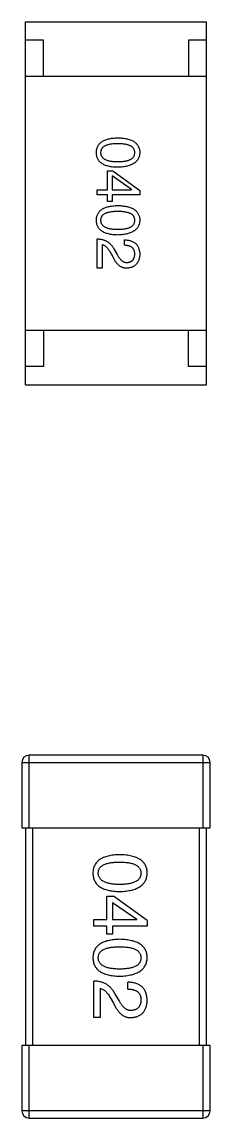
# Model space of a CAD drawing. Header units: millimetres. Extents: x 573 to 698, y 194 to 280.
# Drawn here: x 632.651 to 633.171, y 252.856 to 255.876 of the extents above; entities that cross this region are included whole.
import ezdxf

# ---------------------------------------------------------------- set-up
doc = ezdxf.new("R2010")
doc.units = ezdxf.units.MM
doc.header["$LTSCALE"] = 30.734
doc.layers.get('0').update_dxf_attribs({"linetype": 'CONTINUOUS'})

msp = doc.modelspace()

# ---------------------------------------------------------------- linework, layer by layer
at = {"color": 7, "linetype": 'Continuous'}
for p, q in [((632.6611, 254.8762), (632.6611, 255.8762)), ((632.6611, 255.8762), (633.1611, 255.8762)), ((633.1611, 254.8762), (633.1611, 255.8762)), ((632.7111, 255.8262), (632.6611, 255.8262)), ((632.7111, 255.7262), (632.7111, 255.8262)), ((633.1111, 255.8262), (633.1111, 255.7262)), ((633.1611, 255.8262), (633.1111, 255.8262)), ((633.1611, 255.7262), (632.6611, 255.7262)), ((632.8876, 255.4137), (632.8876, 255.4655)), ((632.8876, 255.4655), (632.902, 255.4655)), ((632.9001, 255.4517), (632.9001, 255.4137)), ((632.9539, 255.4143), (632.9001, 255.4517)), ((632.902, 255.4655), (632.9768, 255.4117)), ((632.8588, 255.3993), (632.8588, 255.4137)), ((632.8588, 255.4137), (632.8876, 255.4137)), ((632.8876, 255.3993), (632.8588, 255.3993)), ((632.8876, 255.3816), (632.8876, 255.3993)), ((632.9001, 255.4137), (632.9539, 255.4137)), ((632.9001, 255.3993), (632.9001, 255.3816)), ((632.9768, 255.3993), (632.9001, 255.3993)), ((632.9539, 255.4137), (632.9539, 255.4143)), ((632.9768, 255.4117), (632.9768, 255.3993)), ((632.9001, 255.3816), (632.8876, 255.3816)), ((632.8588, 255.1977), (632.8588, 255.2783)), ((632.9342, 255.2606), (632.9342, 255.2757)), ((632.8725, 255.2619), (632.8725, 255.1977)), ((632.902, 255.2298), (632.8948, 255.2422)), ((632.9053, 255.2508), (632.9145, 255.235)), ((632.8725, 255.1977), (632.8588, 255.1977)), ((633.1611, 255.0262), (632.6611, 255.0262)), ((632.7111, 255.0262), (632.7111, 254.9262)), ((633.1111, 254.9262), (633.1111, 255.0262)), ((632.7111, 254.9262), (632.6611, 254.9262)), ((633.1611, 254.9262), (633.1111, 254.9262)), ((632.6611, 254.8762), (633.1611, 254.8762)), ((632.6711, 253.6556), (632.6711, 253.8556)), ((633.1511, 253.8556), (632.6711, 253.8556)), ((633.1511, 253.8556), (633.1511, 253.6556)), ((632.6511, 253.8356), (632.6511, 253.6556)), ((632.6511, 253.8356), (633.1711, 253.8356)), ((633.1711, 253.6556), (633.1711, 253.8356)), ((632.6511, 253.6556), (633.1711, 253.6556)), ((632.6611, 253.6556), (632.6611, 253.0556)), ((632.6811, 253.0556), (632.6811, 253.6556)), ((633.1411, 253.6556), (633.1411, 253.0556)), ((633.1611, 253.0556), (633.1611, 253.6556)), ((632.8859, 253.4025), (632.8859, 253.4673)), ((632.8859, 253.4673), (632.9039, 253.4673)), ((632.9974, 253.4001), (632.9039, 253.4673)), ((632.9015, 253.4501), (632.9015, 253.4025)), ((632.9015, 253.4501), (632.9687, 253.4033)), ((632.8498, 253.3845), (632.8498, 253.4025)), ((632.8498, 253.4025), (632.8859, 253.4025)), ((632.9015, 253.4025), (632.9687, 253.4025)), ((632.9687, 253.4025), (632.9687, 253.4033)), ((632.9974, 253.4001), (632.9974, 253.3845)), ((632.8859, 253.3845), (632.8498, 253.3845)), ((632.8859, 253.3624), (632.8859, 253.3845)), ((632.9015, 253.3845), (632.9015, 253.3624)), ((632.9974, 253.3845), (632.9015, 253.3845)), ((632.9015, 253.3624), (632.8859, 253.3624)), ((632.8498, 253.1325), (632.8498, 253.2333)), ((632.867, 253.2128), (632.867, 253.1325)), ((632.9441, 253.2112), (632.9441, 253.23)), ((632.8949, 253.1882), (632.9039, 253.1727)), ((632.9195, 253.1792), (632.908, 253.1989)), ((632.867, 253.1325), (632.8498, 253.1325)), ((632.6511, 253.0556), (632.6511, 252.8756)), ((633.1711, 253.0556), (632.6511, 253.0556)), ((632.6711, 252.8556), (632.6711, 253.0556)), ((633.1511, 253.0556), (633.1511, 252.8556)), ((633.1711, 252.8756), (633.1711, 253.0556)), ((633.1711, 252.8756), (632.6511, 252.8756)), ((632.6711, 252.8556), (633.1511, 252.8556))]:
    msp.add_line(p, q, dxfattribs=at)
for centre, start, end in [((632.6711, 253.8356), 90, 180), ((633.1511, 253.8356), 0, 90), ((632.6711, 252.8756), 180, 270), ((633.1511, 252.8756), 270, 0)]:
    msp.add_arc(centre, 0.02, start, end, dxfattribs=at)
for points, knots in [([(632.8568, 255.5161), (632.8569, 255.5177), (632.857, 255.5208), (632.8578, 255.5253), (632.859, 255.5295), (632.8606, 255.5334), (632.8628, 255.5371), (632.8654, 255.5404), (632.8684, 255.5434), (632.8719, 255.546), (632.8758, 255.5485), (632.8802, 255.5505), (632.8851, 255.5523), (632.8903, 255.5538), (632.8961, 255.5551), (632.9023, 255.5559), (632.9089, 255.5565), (632.9135, 255.5567), (632.9158, 255.5568)], [0, 0, 0, 0, 0.059135, 0.115606, 0.169241, 0.221578, 0.273261, 0.324749, 0.377329, 0.431642, 0.488541, 0.548597, 0.612232, 0.680174, 0.752504, 0.829777, 0.912307, 1, 1, 1, 1]), ([(632.9158, 255.5404), (632.9139, 255.5404), (632.9102, 255.5403), (632.9049, 255.54), (632.8999, 255.5396), (632.8953, 255.539), (632.891, 255.5381), (632.8871, 255.5371), (632.8836, 255.5358), (632.8805, 255.5344), (632.8777, 255.5328), (632.8752, 255.531), (632.8732, 255.529), (632.8715, 255.5268), (632.8702, 255.5244), (632.8693, 255.5218), (632.8687, 255.519), (632.8686, 255.5171), (632.8686, 255.5161)], [0, 0, 0, 0, 0.096457, 0.187288, 0.27178, 0.350132, 0.423455, 0.491343, 0.554037, 0.612253, 0.666313, 0.717038, 0.764921, 0.811214, 0.856775, 0.902988, 0.950234, 1, 1, 1, 1]), ([(632.9158, 255.5568), (632.9183, 255.5567), (632.923, 255.5565), (632.9298, 255.5559), (632.9362, 255.5551), (632.9421, 255.5538), (632.9476, 255.5524), (632.9526, 255.5505), (632.9571, 255.5485), (632.9612, 255.5461), (632.9648, 255.5434), (632.968, 255.5404), (632.9706, 255.5371), (632.9728, 255.5335), (632.9745, 255.5295), (632.9758, 255.5253), (632.9766, 255.5208), (632.9767, 255.5177), (632.9768, 255.5161)], [0, 0, 0, 0, 0.088823, 0.172287, 0.250296, 0.323438, 0.392244, 0.456221, 0.516635, 0.573871, 0.628, 0.680335, 0.731489, 0.782557, 0.834044, 0.886738, 0.942089, 1, 1, 1, 1]), ([(632.963, 255.5161), (632.963, 255.5171), (632.9629, 255.519), (632.9624, 255.5218), (632.9615, 255.5244), (632.9601, 255.5268), (632.9584, 255.529), (632.9564, 255.531), (632.954, 255.5328), (632.9512, 255.5344), (632.948, 255.5358), (632.9445, 255.5371), (632.9406, 255.5381), (632.9364, 255.539), (632.9318, 255.5396), (632.9268, 255.54), (632.9214, 255.5403), (632.9177, 255.5404), (632.9158, 255.5404)], [0, 0, 0, 0, 0.049764, 0.097007, 0.143217, 0.188577, 0.235116, 0.282997, 0.333719, 0.387776, 0.445989, 0.508679, 0.576563, 0.649481, 0.728235, 0.812722, 0.903548, 1, 1, 1, 1]), ([(632.9158, 255.4755), (632.9135, 255.4756), (632.9089, 255.4757), (632.9023, 255.4763), (632.8961, 255.4772), (632.8903, 255.4784), (632.8851, 255.4799), (632.8802, 255.4817), (632.8758, 255.4838), (632.8719, 255.4862), (632.8684, 255.4889), (632.8654, 255.4919), (632.8628, 255.4952), (632.8606, 255.4988), (632.859, 255.5027), (632.8578, 255.5069), (632.857, 255.5114), (632.8569, 255.5145), (632.8568, 255.5161)], [0, 0, 0, 0, 0.08769, 0.170218, 0.24749, 0.319818, 0.387758, 0.451391, 0.511445, 0.568185, 0.622681, 0.67526, 0.726746, 0.778428, 0.830764, 0.884397, 0.940866, 1, 1, 1, 1]), ([(632.8686, 255.5161), (632.8687, 255.5151), (632.8688, 255.5132), (632.8694, 255.5103), (632.8704, 255.5076), (632.8718, 255.5052), (632.8735, 255.5029), (632.8755, 255.5009), (632.878, 255.499), (632.8808, 255.4973), (632.8839, 255.4959), (632.8874, 255.4946), (632.8913, 255.4936), (632.8955, 255.4927), (632.9001, 255.492), (632.905, 255.4916), (632.9103, 255.4913), (632.9139, 255.4912), (632.9158, 255.4912)], [0, 0, 0, 0, 0.050879, 0.099377, 0.146973, 0.193618, 0.240619, 0.289461, 0.34047, 0.395283, 0.453059, 0.515633, 0.582666, 0.655287, 0.732971, 0.815933, 0.905166, 1, 1, 1, 1]), ([(632.9158, 255.4912), (632.9177, 255.4912), (632.9214, 255.4913), (632.9268, 255.4916), (632.9318, 255.492), (632.9364, 255.4927), (632.9406, 255.4936), (632.9445, 255.4946), (632.948, 255.4959), (632.9512, 255.4973), (632.954, 255.499), (632.9564, 255.5009), (632.9584, 255.5029), (632.9602, 255.5052), (632.9615, 255.5076), (632.9624, 255.5103), (632.9629, 255.5132), (632.963, 255.5151), (632.963, 255.5161)], [0, 0, 0, 0, 0.095719, 0.185854, 0.269738, 0.347952, 0.420315, 0.487894, 0.550245, 0.608186, 0.662454, 0.713283, 0.761375, 0.808209, 0.854301, 0.901312, 0.949396, 1, 1, 1, 1]), ([(632.9768, 255.5161), (632.9767, 255.5146), (632.9765, 255.5115), (632.9757, 255.5071), (632.9743, 255.5029), (632.9726, 255.499), (632.9704, 255.4955), (632.9677, 255.4922), (632.9645, 255.4892), (632.9609, 255.4865), (632.9568, 255.4841), (632.9523, 255.482), (632.9473, 255.4802), (632.9419, 255.4787), (632.936, 255.4774), (632.9297, 255.4765), (632.9229, 255.4758), (632.9182, 255.4756), (632.9158, 255.4755)], [0, 0, 0, 0, 0.057415, 0.112361, 0.16496, 0.216437, 0.267441, 0.318839, 0.371478, 0.426325, 0.483626, 0.544235, 0.608673, 0.677374, 0.750405, 0.828394, 0.911525, 1, 1, 1, 1]), ([(632.8568, 255.3296), (632.8569, 255.3312), (632.857, 255.3343), (632.8578, 255.3388), (632.859, 255.343), (632.8606, 255.3469), (632.8628, 255.3505), (632.8654, 255.3539), (632.8684, 255.3569), (632.8719, 255.3595), (632.8758, 255.362), (632.8802, 255.364), (632.8851, 255.3658), (632.8903, 255.3673), (632.8961, 255.3685), (632.9023, 255.3694), (632.9089, 255.37), (632.9135, 255.3702), (632.9158, 255.3703)], [0, 0, 0, 0, 0.059135, 0.115606, 0.169241, 0.221578, 0.273261, 0.324749, 0.377329, 0.431642, 0.488541, 0.548597, 0.612232, 0.680174, 0.752504, 0.829777, 0.912307, 1, 1, 1, 1]), ([(632.9158, 255.3703), (632.9183, 255.3702), (632.923, 255.37), (632.9298, 255.3694), (632.9362, 255.3685), (632.9421, 255.3673), (632.9476, 255.3658), (632.9526, 255.364), (632.9571, 255.362), (632.9612, 255.3595), (632.9648, 255.3569), (632.968, 255.3539), (632.9706, 255.3505), (632.9728, 255.3469), (632.9745, 255.343), (632.9758, 255.3388), (632.9766, 255.3343), (632.9767, 255.3312), (632.9768, 255.3296)], [0, 0, 0, 0, 0.088823, 0.172287, 0.250296, 0.323438, 0.392244, 0.456221, 0.516635, 0.573871, 0.628, 0.680335, 0.731489, 0.782557, 0.834044, 0.886738, 0.942089, 1, 1, 1, 1]), ([(632.9158, 255.2889), (632.9135, 255.289), (632.9089, 255.2892), (632.9023, 255.2898), (632.8961, 255.2907), (632.8903, 255.2919), (632.8851, 255.2934), (632.8802, 255.2952), (632.8758, 255.2973), (632.8719, 255.2997), (632.8684, 255.3024), (632.8654, 255.3054), (632.8628, 255.3087), (632.8606, 255.3123), (632.859, 255.3162), (632.8578, 255.3204), (632.857, 255.3249), (632.8569, 255.328), (632.8568, 255.3296)], [0, 0, 0, 0, 0.08769, 0.170218, 0.24749, 0.319818, 0.387758, 0.451391, 0.511445, 0.568185, 0.622681, 0.67526, 0.726746, 0.778428, 0.830764, 0.884397, 0.940866, 1, 1, 1, 1]), ([(632.9158, 255.3539), (632.9139, 255.3539), (632.9102, 255.3538), (632.9049, 255.3535), (632.8999, 255.3531), (632.8953, 255.3524), (632.891, 255.3515), (632.8871, 255.3506), (632.8836, 255.3493), (632.8805, 255.3479), (632.8777, 255.3463), (632.8752, 255.3445), (632.8732, 255.3425), (632.8715, 255.3403), (632.8702, 255.3379), (632.8693, 255.3353), (632.8687, 255.3325), (632.8686, 255.3306), (632.8686, 255.3296)], [0, 0, 0, 0, 0.096457, 0.187288, 0.27178, 0.350132, 0.423455, 0.491343, 0.554037, 0.612253, 0.666313, 0.717038, 0.764921, 0.811214, 0.856775, 0.902988, 0.950234, 1, 1, 1, 1]), ([(632.8686, 255.3296), (632.8687, 255.3286), (632.8688, 255.3266), (632.8694, 255.3238), (632.8704, 255.3211), (632.8718, 255.3187), (632.8735, 255.3164), (632.8755, 255.3144), (632.878, 255.3125), (632.8808, 255.3108), (632.8839, 255.3094), (632.8874, 255.3081), (632.8913, 255.307), (632.8955, 255.3062), (632.9001, 255.3055), (632.905, 255.305), (632.9103, 255.3047), (632.9139, 255.3047), (632.9158, 255.3047)], [0, 0, 0, 0, 0.050879, 0.099377, 0.146973, 0.193618, 0.240619, 0.289461, 0.34047, 0.395283, 0.453059, 0.515633, 0.582666, 0.655287, 0.732971, 0.815933, 0.905166, 1, 1, 1, 1]), ([(632.963, 255.3296), (632.963, 255.3306), (632.9629, 255.3325), (632.9624, 255.3353), (632.9615, 255.3379), (632.9601, 255.3403), (632.9584, 255.3425), (632.9564, 255.3445), (632.954, 255.3463), (632.9512, 255.3479), (632.948, 255.3493), (632.9445, 255.3506), (632.9406, 255.3515), (632.9364, 255.3524), (632.9318, 255.3531), (632.9268, 255.3535), (632.9214, 255.3538), (632.9177, 255.3539), (632.9158, 255.3539)], [0, 0, 0, 0, 0.049764, 0.097007, 0.143217, 0.188577, 0.235116, 0.282997, 0.333719, 0.387776, 0.445989, 0.508679, 0.576563, 0.649481, 0.728235, 0.812722, 0.903548, 1, 1, 1, 1]), ([(632.9158, 255.3047), (632.9177, 255.3047), (632.9214, 255.3047), (632.9268, 255.305), (632.9318, 255.3055), (632.9364, 255.3062), (632.9406, 255.3071), (632.9445, 255.3081), (632.948, 255.3094), (632.9512, 255.3108), (632.954, 255.3125), (632.9564, 255.3143), (632.9584, 255.3164), (632.9602, 255.3186), (632.9615, 255.3211), (632.9624, 255.3238), (632.9629, 255.3266), (632.963, 255.3286), (632.963, 255.3296)], [0, 0, 0, 0, 0.095719, 0.185854, 0.269738, 0.347952, 0.420315, 0.487894, 0.550245, 0.608186, 0.662454, 0.713283, 0.761375, 0.808209, 0.854301, 0.901312, 0.949396, 1, 1, 1, 1]), ([(632.9768, 255.3296), (632.9767, 255.328), (632.9765, 255.325), (632.9757, 255.3205), (632.9743, 255.3164), (632.9726, 255.3125), (632.9704, 255.3089), (632.9677, 255.3057), (632.9645, 255.3027), (632.9609, 255.3), (632.9568, 255.2976), (632.9523, 255.2955), (632.9473, 255.2937), (632.9419, 255.2921), (632.936, 255.2909), (632.9297, 255.2899), (632.9229, 255.2893), (632.9182, 255.2891), (632.9158, 255.2889)], [0, 0, 0, 0, 0.057415, 0.112361, 0.16496, 0.216437, 0.267441, 0.318839, 0.371478, 0.426325, 0.483626, 0.544235, 0.608673, 0.677374, 0.750405, 0.828394, 0.911525, 1, 1, 1, 1]), ([(632.8588, 255.2783), (632.8601, 255.2783), (632.8627, 255.2782), (632.8665, 255.2778), (632.8702, 255.2772), (632.8737, 255.2764), (632.8771, 255.2754), (632.8804, 255.2742), (632.8835, 255.2728), (632.8865, 255.2711), (632.8894, 255.2693), (632.892, 255.2673), (632.8946, 255.265), (632.897, 255.2626), (632.8994, 255.2599), (632.9015, 255.2571), (632.9035, 255.254), (632.9047, 255.2519), (632.9053, 255.2508)], [0, 0, 0, 0, 0.069512, 0.136307, 0.201431, 0.265186, 0.327322, 0.388242, 0.448098, 0.507757, 0.566952, 0.626243, 0.686026, 0.745963, 0.807549, 0.869906, 0.934172, 1, 1, 1, 1]), ([(632.9342, 255.2757), (632.9358, 255.2756), (632.9391, 255.2755), (632.9438, 255.275), (632.9482, 255.2741), (632.9523, 255.273), (632.9561, 255.2715), (632.9595, 255.2697), (632.9627, 255.2676), (632.9655, 255.2652), (632.9681, 255.2625), (632.9703, 255.2595), (632.9721, 255.2562), (632.9737, 255.2525), (632.975, 255.2486), (632.9759, 255.2443), (632.9766, 255.2398), (632.9767, 255.2367), (632.9768, 255.235)], [0, 0, 0, 0, 0.074935, 0.145873, 0.212498, 0.27598, 0.33603, 0.394042, 0.450372, 0.505546, 0.560812, 0.616481, 0.673265, 0.732328, 0.7938, 0.858943, 0.92718, 1, 1, 1, 1]), ([(632.8948, 255.2422), (632.894, 255.2437), (632.8925, 255.2464), (632.8899, 255.2501), (632.8872, 255.2533), (632.8845, 255.256), (632.8816, 255.2583), (632.8787, 255.26), (632.8757, 255.2613), (632.8736, 255.2617), (632.8725, 255.2619)], [0, 0, 0, 0, 0.158292, 0.304606, 0.440272, 0.565336, 0.681745, 0.791834, 0.896966, 1, 1, 1, 1]), ([(632.963, 255.237), (632.963, 255.2379), (632.963, 255.2397), (632.9626, 255.2424), (632.9621, 255.2448), (632.9613, 255.2471), (632.9603, 255.2492), (632.959, 255.2511), (632.9575, 255.2529), (632.9558, 255.2544), (632.9539, 255.2558), (632.9517, 255.2571), (632.9494, 255.2581), (632.9468, 255.2589), (632.9439, 255.2596), (632.9409, 255.2601), (632.9376, 255.2605), (632.9353, 255.2606), (632.9342, 255.2606)], [0, 0, 0, 0, 0.065945, 0.127767, 0.186553, 0.242898, 0.297728, 0.351599, 0.404854, 0.459191, 0.515338, 0.573322, 0.634405, 0.698538, 0.767039, 0.84022, 0.917406, 1, 1, 1, 1]), ([(632.942, 255.2134), (632.9429, 255.2135), (632.9445, 255.2136), (632.9468, 255.214), (632.949, 255.2146), (632.951, 255.2153), (632.9528, 255.2162), (632.9545, 255.2173), (632.9561, 255.2186), (632.9575, 255.2199), (632.9587, 255.2215), (632.9598, 255.2232), (632.9607, 255.2251), (632.9615, 255.2272), (632.9621, 255.2294), (632.9626, 255.2318), (632.9629, 255.2343), (632.963, 255.2361), (632.963, 255.237)], [0, 0, 0, 0, 0.069456, 0.136175, 0.198596, 0.258993, 0.316838, 0.37342, 0.428889, 0.48454, 0.540119, 0.597644, 0.65702, 0.718534, 0.783117, 0.851564, 0.923888, 1, 1, 1, 1]), ([(632.9414, 255.1977), (632.9404, 255.1976), (632.9384, 255.1976), (632.9355, 255.1978), (632.9326, 255.1983), (632.9298, 255.1991), (632.9271, 255.2002), (632.9244, 255.2015), (632.9219, 255.2031), (632.9194, 255.205), (632.9169, 255.2072), (632.9146, 255.2096), (632.9123, 255.2123), (632.9101, 255.2153), (632.908, 255.2185), (632.9059, 255.222), (632.9039, 255.2258), (632.9027, 255.2284), (632.902, 255.2298)], [0, 0, 0, 0, 0.055083, 0.109453, 0.162685, 0.21614, 0.26961, 0.324284, 0.380202, 0.437433, 0.497084, 0.559152, 0.624288, 0.692446, 0.763862, 0.838743, 0.917269, 1, 1, 1, 1]), ([(632.9145, 255.235), (632.915, 255.2341), (632.9159, 255.2323), (632.9175, 255.2297), (632.919, 255.2273), (632.9206, 255.2251), (632.9222, 255.2231), (632.9239, 255.2212), (632.9255, 255.2196), (632.9273, 255.2182), (632.929, 255.2169), (632.9308, 255.2158), (632.9326, 255.2149), (632.9344, 255.2142), (632.9363, 255.2137), (632.9382, 255.2134), (632.9401, 255.2133), (632.9414, 255.2134), (632.942, 255.2134)], [0, 0, 0, 0, 0.084365, 0.165386, 0.24176, 0.314729, 0.38433, 0.449952, 0.513164, 0.5734, 0.630824, 0.68644, 0.740136, 0.792605, 0.844515, 0.896112, 0.947763, 1, 1, 1, 1]), ([(632.9768, 255.235), (632.9767, 255.2336), (632.9765, 255.2308), (632.9759, 255.2268), (632.975, 255.223), (632.9739, 255.2194), (632.9726, 255.2162), (632.971, 255.2132), (632.9691, 255.2104), (632.967, 255.2079), (632.9647, 255.2057), (632.9621, 255.2038), (632.9592, 255.2021), (632.9561, 255.2007), (632.9528, 255.1995), (632.9492, 255.1986), (632.9454, 255.198), (632.9427, 255.1978), (632.9414, 255.1977)], [0, 0, 0, 0, 0.074847, 0.14558, 0.212628, 0.276599, 0.337792, 0.396608, 0.453638, 0.509854, 0.565589, 0.621545, 0.678777, 0.737222, 0.798388, 0.862259, 0.929312, 1, 1, 1, 1]), ([(632.9211, 253.5814), (632.9182, 253.5813), (632.9125, 253.5811), (632.9042, 253.5803), (632.8965, 253.5792), (632.8893, 253.5777), (632.8827, 253.5759), (632.8767, 253.5736), (632.8712, 253.571), (632.8662, 253.568), (632.8618, 253.5646), (632.8581, 253.5609), (632.8548, 253.5567), (632.8522, 253.5522), (632.8501, 253.5473), (632.8486, 253.5421), (632.8476, 253.5364), (632.8475, 253.5326), (632.8474, 253.5306)], [0, 0, 0, 0, 0.087693, 0.170223, 0.247496, 0.319826, 0.387768, 0.451403, 0.511459, 0.568358, 0.622671, 0.675251, 0.726739, 0.778422, 0.830759, 0.884394, 0.940865, 1, 1, 1, 1]), ([(632.9974, 253.5306), (632.9973, 253.5326), (632.9971, 253.5365), (632.9961, 253.5421), (632.9945, 253.5473), (632.9924, 253.5522), (632.9897, 253.5568), (632.9863, 253.5609), (632.9824, 253.5646), (632.9779, 253.568), (632.9728, 253.571), (632.9671, 253.5736), (632.9609, 253.5759), (632.954, 253.5777), (632.9466, 253.5792), (632.9387, 253.5803), (632.9301, 253.5811), (632.9242, 253.5813), (632.9211, 253.5814)], [0, 0, 0, 0, 0.057911, 0.113262, 0.165956, 0.217443, 0.268511, 0.319665, 0.372, 0.426129, 0.483365, 0.543779, 0.607756, 0.676562, 0.749704, 0.827713, 0.911177, 1, 1, 1, 1]), ([(632.8621, 253.5306), (632.8622, 253.5318), (632.8623, 253.5342), (632.8629, 253.5377), (632.8641, 253.5409), (632.8658, 253.5439), (632.8679, 253.5467), (632.8704, 253.5492), (632.8734, 253.5514), (632.8769, 253.5534), (632.8809, 253.5552), (632.8853, 253.5568), (632.8901, 253.558), (632.8954, 253.5591), (632.9012, 253.5599), (632.9075, 253.5605), (632.9141, 253.5608), (632.9188, 253.5609), (632.9211, 253.5609)], [0, 0, 0, 0, 0.049766, 0.097012, 0.143225, 0.188786, 0.235079, 0.282962, 0.333687, 0.387747, 0.445963, 0.508657, 0.576545, 0.649868, 0.72822, 0.812712, 0.903543, 1, 1, 1, 1]), ([(632.9211, 253.5609), (632.9235, 253.5609), (632.9281, 253.5608), (632.9348, 253.5605), (632.9411, 253.5599), (632.9468, 253.5591), (632.9521, 253.558), (632.957, 253.5568), (632.9614, 253.5552), (632.9653, 253.5534), (632.9688, 253.5514), (632.9719, 253.5492), (632.9744, 253.5467), (632.9765, 253.5439), (632.9782, 253.5409), (632.9793, 253.5377), (632.98, 253.5342), (632.9801, 253.5318), (632.9802, 253.5306)], [0, 0, 0, 0, 0.096452, 0.187278, 0.271765, 0.350519, 0.423437, 0.491321, 0.554011, 0.612224, 0.666281, 0.717003, 0.764884, 0.811423, 0.856783, 0.902993, 0.950236, 1, 1, 1, 1]), ([(632.8474, 253.5306), (632.8475, 253.5286), (632.8476, 253.5247), (632.8486, 253.5191), (632.8501, 253.5138), (632.8522, 253.5089), (632.8548, 253.5044), (632.8581, 253.5003), (632.8619, 253.4965), (632.8662, 253.4931), (632.8712, 253.4902), (632.8767, 253.4876), (632.8827, 253.4853), (632.8893, 253.4834), (632.8965, 253.4819), (632.9042, 253.4808), (632.9125, 253.4801), (632.9182, 253.4799), (632.9211, 253.4798)], [0, 0, 0, 0, 0.059134, 0.115603, 0.169236, 0.221572, 0.273254, 0.32474, 0.377319, 0.431815, 0.488555, 0.548609, 0.612242, 0.680182, 0.75251, 0.829782, 0.91231, 1, 1, 1, 1]), ([(632.9211, 253.4994), (632.9188, 253.4995), (632.9142, 253.4995), (632.9076, 253.4999), (632.9015, 253.5005), (632.8958, 253.5013), (632.8905, 253.5024), (632.8857, 253.5037), (632.8813, 253.5053), (632.8773, 253.5071), (632.8738, 253.5092), (632.8708, 253.5115), (632.8682, 253.5141), (632.8661, 253.5169), (632.8644, 253.52), (632.8631, 253.5233), (632.8624, 253.5269), (632.8622, 253.5293), (632.8621, 253.5306)], [0, 0, 0, 0, 0.094834, 0.184067, 0.267029, 0.344713, 0.417334, 0.484367, 0.546941, 0.604717, 0.65953, 0.710539, 0.759381, 0.806382, 0.853027, 0.900623, 0.949121, 1, 1, 1, 1]), ([(632.9211, 253.4798), (632.9242, 253.4799), (632.93, 253.4801), (632.9385, 253.481), (632.9464, 253.4822), (632.9537, 253.4837), (632.9605, 253.4856), (632.9667, 253.4879), (632.9724, 253.4905), (632.9775, 253.4936), (632.982, 253.4969), (632.986, 253.5007), (632.9893, 253.5048), (632.9921, 253.5092), (632.9943, 253.5141), (632.9959, 253.5192), (632.997, 253.5248), (632.9973, 253.5286), (632.9974, 253.5306)], [0, 0, 0, 0, 0.088475, 0.171606, 0.249595, 0.322626, 0.391327, 0.455765, 0.516374, 0.573675, 0.628522, 0.681161, 0.732559, 0.783563, 0.83504, 0.887639, 0.942585, 1, 1, 1, 1]), ([(632.9802, 253.5306), (632.9801, 253.5293), (632.98, 253.5269), (632.9793, 253.5233), (632.9782, 253.52), (632.9766, 253.5169), (632.9744, 253.5141), (632.9719, 253.5115), (632.9688, 253.5092), (632.9654, 253.5071), (632.9614, 253.5053), (632.957, 253.5037), (632.9522, 253.5024), (632.9468, 253.5013), (632.9411, 253.5005), (632.9348, 253.4999), (632.9281, 253.4995), (632.9235, 253.4995), (632.9211, 253.4994)], [0, 0, 0, 0, 0.050604, 0.098688, 0.145699, 0.191791, 0.238625, 0.286717, 0.337546, 0.391814, 0.449755, 0.512106, 0.579685, 0.652048, 0.730262, 0.814146, 0.904281, 1, 1, 1, 1]), ([(632.9211, 253.3482), (632.9182, 253.3481), (632.9125, 253.3479), (632.9042, 253.3472), (632.8965, 253.3461), (632.8893, 253.3446), (632.8827, 253.3427), (632.8767, 253.3404), (632.8712, 253.3379), (632.8662, 253.3348), (632.8618, 253.3315), (632.8581, 253.3277), (632.8548, 253.3236), (632.8522, 253.3191), (632.8501, 253.3142), (632.8486, 253.3089), (632.8476, 253.3033), (632.8475, 253.2994), (632.8474, 253.2974)], [0, 0, 0, 0, 0.087693, 0.170223, 0.247496, 0.319826, 0.387768, 0.451403, 0.511459, 0.568358, 0.622671, 0.675251, 0.726739, 0.778422, 0.830759, 0.884394, 0.940865, 1, 1, 1, 1]), ([(632.9974, 253.2974), (632.9973, 253.2994), (632.9971, 253.3033), (632.9961, 253.3089), (632.9945, 253.3142), (632.9924, 253.3191), (632.9897, 253.3236), (632.9863, 253.3277), (632.9824, 253.3315), (632.9779, 253.3348), (632.9728, 253.3379), (632.9671, 253.3404), (632.9609, 253.3427), (632.954, 253.3446), (632.9466, 253.3461), (632.9387, 253.3472), (632.9301, 253.3479), (632.9242, 253.3481), (632.9211, 253.3482)], [0, 0, 0, 0, 0.057911, 0.113262, 0.165956, 0.217443, 0.268511, 0.319665, 0.372, 0.426129, 0.483365, 0.543779, 0.607756, 0.676562, 0.749704, 0.827713, 0.911177, 1, 1, 1, 1]), ([(632.8621, 253.2974), (632.8622, 253.2987), (632.8623, 253.301), (632.8629, 253.3045), (632.8641, 253.3078), (632.8658, 253.3107), (632.8679, 253.3135), (632.8704, 253.316), (632.8734, 253.3183), (632.8769, 253.3203), (632.8809, 253.3221), (632.8853, 253.3236), (632.8901, 253.3248), (632.8954, 253.326), (632.9012, 253.3268), (632.9075, 253.3273), (632.9141, 253.3277), (632.9188, 253.3277), (632.9211, 253.3278)], [0, 0, 0, 0, 0.049766, 0.097012, 0.143225, 0.188786, 0.235079, 0.282962, 0.333687, 0.387747, 0.445963, 0.508657, 0.576545, 0.649868, 0.72822, 0.812712, 0.903543, 1, 1, 1, 1]), ([(632.9211, 253.3278), (632.9235, 253.3277), (632.9281, 253.3277), (632.9348, 253.3273), (632.9411, 253.3268), (632.9468, 253.326), (632.9521, 253.3248), (632.957, 253.3236), (632.9614, 253.3221), (632.9653, 253.3203), (632.9688, 253.3183), (632.9719, 253.316), (632.9744, 253.3135), (632.9765, 253.3108), (632.9782, 253.3078), (632.9793, 253.3045), (632.98, 253.301), (632.9801, 253.2987), (632.9802, 253.2974)], [0, 0, 0, 0, 0.096452, 0.187278, 0.271765, 0.350519, 0.423437, 0.491321, 0.554011, 0.612224, 0.666281, 0.717003, 0.764884, 0.811423, 0.856783, 0.902993, 0.950236, 1, 1, 1, 1]), ([(632.8474, 253.2974), (632.8475, 253.2954), (632.8476, 253.2916), (632.8486, 253.2859), (632.8501, 253.2807), (632.8522, 253.2758), (632.8548, 253.2713), (632.8581, 253.2671), (632.8619, 253.2634), (632.8662, 253.26), (632.8712, 253.257), (632.8767, 253.2544), (632.8827, 253.2522), (632.8893, 253.2503), (632.8965, 253.2488), (632.9042, 253.2477), (632.9125, 253.2469), (632.9182, 253.2467), (632.9211, 253.2466)], [0, 0, 0, 0, 0.059134, 0.115603, 0.169236, 0.221572, 0.273254, 0.32474, 0.377319, 0.431815, 0.488555, 0.548609, 0.612242, 0.680182, 0.75251, 0.829782, 0.91231, 1, 1, 1, 1]), ([(632.9211, 253.2663), (632.9188, 253.2663), (632.9142, 253.2663), (632.9076, 253.2667), (632.9015, 253.2673), (632.8958, 253.2682), (632.8905, 253.2692), (632.8857, 253.2706), (632.8813, 253.2721), (632.8773, 253.274), (632.8738, 253.276), (632.8708, 253.2784), (632.8682, 253.2809), (632.8661, 253.2837), (632.8644, 253.2868), (632.8631, 253.2901), (632.8624, 253.2937), (632.8622, 253.2962), (632.8621, 253.2974)], [0, 0, 0, 0, 0.094834, 0.184067, 0.267029, 0.344713, 0.417334, 0.484367, 0.546941, 0.604717, 0.65953, 0.710539, 0.759381, 0.806382, 0.853027, 0.900623, 0.949121, 1, 1, 1, 1]), ([(632.9802, 253.2974), (632.9801, 253.2962), (632.98, 253.2937), (632.9793, 253.2901), (632.9782, 253.2868), (632.9766, 253.2837), (632.9744, 253.2809), (632.9719, 253.2783), (632.9688, 253.276), (632.9654, 253.2739), (632.9614, 253.2721), (632.957, 253.2705), (632.9522, 253.2692), (632.9468, 253.2681), (632.9411, 253.2673), (632.9348, 253.2667), (632.9281, 253.2663), (632.9235, 253.2663), (632.9211, 253.2663)], [0, 0, 0, 0, 0.050604, 0.098688, 0.145699, 0.191791, 0.238625, 0.286717, 0.337546, 0.391814, 0.449755, 0.512106, 0.579685, 0.652048, 0.730262, 0.814146, 0.904281, 1, 1, 1, 1]), ([(632.9211, 253.2466), (632.9242, 253.2467), (632.93, 253.247), (632.9385, 253.2479), (632.9464, 253.2491), (632.9537, 253.2506), (632.9605, 253.2525), (632.9667, 253.2548), (632.9724, 253.2574), (632.9775, 253.2604), (632.982, 253.2638), (632.986, 253.2675), (632.9893, 253.2716), (632.9921, 253.2761), (632.9943, 253.2809), (632.9959, 253.2861), (632.997, 253.2916), (632.9973, 253.2955), (632.9974, 253.2974)], [0, 0, 0, 0, 0.088475, 0.171606, 0.249595, 0.322626, 0.391327, 0.455765, 0.516374, 0.573675, 0.628522, 0.681161, 0.732559, 0.783563, 0.83504, 0.887639, 0.942585, 1, 1, 1, 1]), ([(632.908, 253.1989), (632.9073, 253.2003), (632.9058, 253.203), (632.9032, 253.2068), (632.9006, 253.2104), (632.8977, 253.2136), (632.8947, 253.2167), (632.8914, 253.2195), (632.8881, 253.2221), (632.8845, 253.2243), (632.8808, 253.2264), (632.8768, 253.2281), (632.8728, 253.2297), (632.8685, 253.2309), (632.8641, 253.2319), (632.8595, 253.2326), (632.8547, 253.2331), (632.8515, 253.2332), (632.8498, 253.2333)], [0, 0, 0, 0, 0.065828, 0.130094, 0.192451, 0.254037, 0.313974, 0.373757, 0.433048, 0.492243, 0.551902, 0.611758, 0.672678, 0.734814, 0.798569, 0.863693, 0.930488, 1, 1, 1, 1]), ([(632.867, 253.2128), (632.8683, 253.2126), (632.871, 253.212), (632.8747, 253.2104), (632.8784, 253.2082), (632.8819, 253.2054), (632.8854, 253.202), (632.8887, 253.198), (632.8919, 253.1934), (632.8939, 253.19), (632.8949, 253.1882)], [0, 0, 0, 0, 0.103034, 0.208166, 0.318255, 0.434664, 0.559728, 0.695394, 0.841708, 1, 1, 1, 1]), ([(632.9974, 253.1792), (632.9973, 253.1812), (632.9971, 253.1852), (632.9963, 253.1909), (632.9951, 253.1962), (632.9935, 253.2011), (632.9916, 253.2056), (632.9892, 253.2098), (632.9865, 253.2136), (632.9833, 253.217), (632.9797, 253.22), (632.9758, 253.2226), (632.9715, 253.2248), (632.9667, 253.2266), (632.9616, 253.2281), (632.9561, 253.2292), (632.9502, 253.2298), (632.9462, 253.23), (632.9441, 253.23)], [0, 0, 0, 0, 0.07282, 0.141057, 0.2062, 0.267672, 0.326735, 0.383519, 0.439188, 0.494454, 0.549628, 0.605958, 0.66397, 0.72402, 0.787502, 0.854127, 0.925065, 1, 1, 1, 1]), ([(632.9441, 253.2112), (632.9456, 253.2111), (632.9484, 253.211), (632.9525, 253.2106), (632.9563, 253.21), (632.9598, 253.2091), (632.9631, 253.208), (632.9661, 253.2067), (632.9688, 253.2052), (632.9711, 253.2034), (632.9733, 253.2015), (632.9751, 253.1993), (632.9767, 253.1969), (632.978, 253.1943), (632.9789, 253.1914), (632.9796, 253.1884), (632.9801, 253.1851), (632.9801, 253.1828), (632.9802, 253.1817)], [0, 0, 0, 0, 0.082594, 0.15978, 0.232961, 0.301462, 0.365595, 0.426678, 0.484662, 0.540809, 0.595146, 0.648401, 0.702272, 0.757102, 0.813447, 0.872233, 0.934055, 1, 1, 1, 1]), ([(632.9802, 253.1817), (632.9801, 253.1805), (632.98, 253.1784), (632.9796, 253.1752), (632.979, 253.1722), (632.9783, 253.1694), (632.9773, 253.1668), (632.9762, 253.1645), (632.9748, 253.1623), (632.9733, 253.1603), (632.9715, 253.1586), (632.9696, 253.157), (632.9674, 253.1557), (632.9651, 253.1546), (632.9626, 253.1537), (632.9599, 253.1529), (632.957, 253.1524), (632.955, 253.1522), (632.9539, 253.1522)], [0, 0, 0, 0, 0.076112, 0.148436, 0.216883, 0.281466, 0.34298, 0.402356, 0.459881, 0.51546, 0.571111, 0.62658, 0.683162, 0.741007, 0.801404, 0.863825, 0.930544, 1, 1, 1, 1]), ([(632.9039, 253.1727), (632.9047, 253.171), (632.9062, 253.1676), (632.9087, 253.1629), (632.9113, 253.1586), (632.914, 253.1545), (632.9168, 253.1508), (632.9196, 253.1474), (632.9226, 253.1444), (632.9256, 253.1417), (632.9287, 253.1393), (632.9319, 253.1373), (632.9352, 253.1357), (632.9386, 253.1343), (632.9421, 253.1334), (632.9457, 253.1327), (632.9494, 253.1324), (632.9519, 253.1325), (632.9531, 253.1325)], [0, 0, 0, 0, 0.082731, 0.161257, 0.236138, 0.307554, 0.375712, 0.440848, 0.502916, 0.562567, 0.619798, 0.675716, 0.73039, 0.78386, 0.837315, 0.890547, 0.944917, 1, 1, 1, 1]), ([(632.9539, 253.1522), (632.9531, 253.1521), (632.9515, 253.152), (632.9491, 253.1522), (632.9467, 253.1526), (632.9444, 253.1532), (632.9421, 253.1541), (632.9398, 253.1552), (632.9376, 253.1565), (632.9355, 253.1581), (632.9333, 253.1599), (632.9312, 253.162), (632.9292, 253.1643), (632.9271, 253.1668), (632.9252, 253.1696), (632.9232, 253.1725), (632.9213, 253.1758), (632.9201, 253.1781), (632.9195, 253.1792)], [0, 0, 0, 0, 0.052237, 0.103888, 0.155485, 0.207395, 0.259864, 0.31356, 0.369176, 0.4266, 0.486836, 0.550048, 0.61567, 0.685271, 0.75824, 0.834614, 0.915635, 1, 1, 1, 1]), ([(632.9531, 253.1325), (632.9548, 253.1326), (632.9581, 253.1329), (632.9629, 253.1337), (632.9674, 253.1348), (632.9715, 253.1363), (632.9754, 253.138), (632.979, 253.1401), (632.9822, 253.1426), (632.9851, 253.1453), (632.9878, 253.1485), (632.9901, 253.1519), (632.9921, 253.1556), (632.9938, 253.1597), (632.9951, 253.1642), (632.9962, 253.1689), (632.997, 253.1739), (632.9972, 253.1774), (632.9974, 253.1792)], [0, 0, 0, 0, 0.070688, 0.137741, 0.201612, 0.262778, 0.321223, 0.378455, 0.434411, 0.490146, 0.546362, 0.603392, 0.662208, 0.723401, 0.787372, 0.85442, 0.925153, 1, 1, 1, 1])]:
    msp.add_open_spline(points, degree=3, knots=knots, dxfattribs=at)

doc.saveas('drawing.dxf')
